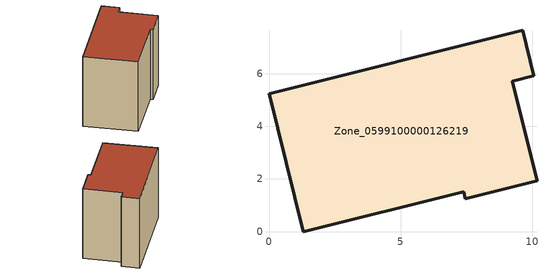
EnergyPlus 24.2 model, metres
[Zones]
Zone_0599100000126219
 floor ground (C_G): 9.63,7.64 10.06,5.92 9.24,5.71 10.18,1.93 7.46,1.24 7.39,1.52 1.31,0 0,5.24 z0
 wall outside (C_F): 10.06,5.92 9.63,7.64 0,5.24 1.31,0 7.39,1.52 7.46,1.24 10.18,1.93 9.24,5.71 10.06,5.92 z0:7.66
 roof outside (C_R): 9.63,7.64 0,5.24 1.31,0 7.39,1.52 7.46,1.24 10.18,1.93 9.24,5.71 10.06,5.92 z7.66
[BUILDING]
Pand.0599100000126219: North Axis=0; Terrain=City; Loads Convergence Tolerance Value=0.04; Temperature Convergence Tolerance Value=0.4; Solar Distribution=FullExterior; Maximum Number of Warmup Days=25; Minimum Number of Warmup Days=1
[Site:Location]
Rotterdam.The.Hague.AP_ZH_NLD Design_Conditions: Latitude=51.96; Longitude=4.45; Time Zone=1; Elevation=-4.5
[SITE:GROUNDTEMPERATURE:BUILDINGSURFACE]
18, 18, 18, 18, 18, 18, 18, 18, 18, 18, 18, 18
[MATERIAL] Thermal Absorptance=0.9; Solar Absorptance=0.7; Visible Absorptance=0.7
Name | Roughness | Thickness | Conductivity | Density | Specific Heat
G.TI.1975-1991 | MediumSmooth | 0.15 | 0.288461 | 540 | 1210
F.TI.1975-1991 | Rough | 0.3 | 0.230769 | 1920 | 840
R.TI.1975-1991 | MediumRough | 0.2 | 0.153846 | 1500 | 1000
[CONSTRUCTION]
C_G: G.TI.1975-1991
C_F: F.TI.1975-1991
C_R: R.TI.1975-1991
[ZONE]
Zone_0599100000126219: Type=1; Multiplier=1; Ceiling Height=Autocalculate; Volume=Autocalculate; Floor Area=autocalculate; Part of Total Floor Area=Yes
[ZONEINFILTRATION:DESIGNFLOWRATE]
Infil_Zone_0599100000126219: Zone or ZoneList or Space or SpaceList=Zone_0599100000126219; Schedule=AlwaysOn; Design Flow Rate Calculation Method=Flow/Area; Flow Rate per Floor Area=0.003; Constant Term Coefficient=1; Temperature Term Coefficient=0; Velocity Term Coefficient=0; Velocity Squared Term Coefficient=0
[HVACTEMPLATE:ZONE:IDEALLOADSAIRSYSTEM]
Zone_0599100000126219: Maximum Heating Supply Air Temperature=50; Minimum Cooling Supply Air Temperature=13; Maximum Heating Supply Air Humidity Ratio=0.0156; Minimum Cooling Supply Air Humidity Ratio=0.0077; Heating Limit=NoLimit; Cooling Limit=NoLimit; Dehumidification Control Type=ConstantSensibleHeatRatio; Cooling Sensible Heat Ratio=0.7; Dehumidification Setpoint=60; Humidification Control Type=None; Humidification Setpoint=30; Outdoor Air Method=None; Outdoor Air Flow Rate per Person=0.00944; Outdoor Air Flow Rate per Zone Floor Area=0; Outdoor Air Flow Rate per Zone=0; Demand Controlled Ventilation Type=None; Outdoor Air Economizer Type=NoEconomizer; Heat Recovery Type=None; Sensible Heat Recovery Effectiveness=0.7; Latent Heat Recovery Effectiveness=0.65
[ZONECONTROL:THERMOSTAT]
ThermostatControl_Zone_0599100000126219: Zone or ZoneList=Zone_0599100000126219; Control Type Schedule=DualSetpointControlType; Control 1=Thermostat_Zone_0599100000126219; Temperature Difference Between Cutout And Setpoint=0
[THERMOSTATSETPOINT:DUALSETPOINT]
Thermostat_Zone_0599100000126219: Heating Setpoint Temperature Schedule=HeatingSetpoint_Zone_0599100000126219; Cooling Setpoint Temperature Schedule=CoolingSetpoint_Zone_0599100000126219
[SCHEDULE:COMPACT]
HeatingSetpoint_Zone_0599100000126219: Through: 12/31, For: AllDays, Until: 24:00, 21
CoolingSetpoint_Zone_0599100000126219: Through: 12/31, For: AllDays, Until: 24:00, 24
DualSetpointControlType: Through: 12/31, For: AllDays, Until: 24:00, 4
AlwaysOn: Through: 12/31, For: AllDays, Until: 24:00, 1
